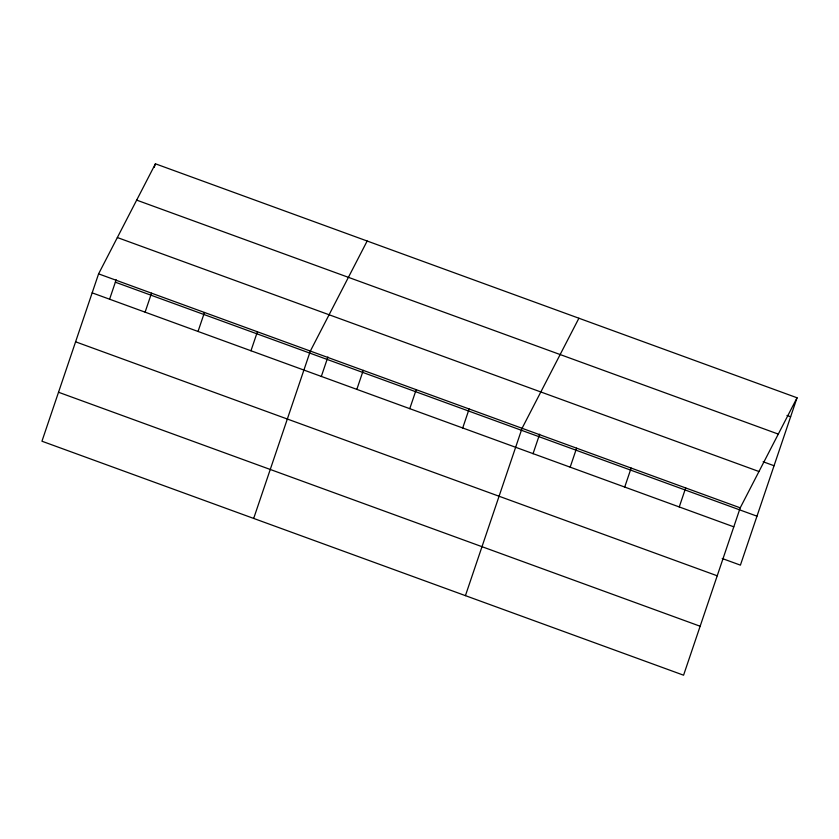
<?xml version="1.0" encoding="UTF-8"?>
<svg xmlns="http://www.w3.org/2000/svg" width="839" height="839" viewBox="0 0 839 839"><rect width="100%" height="100%" fill="white"/><g stroke="black" fill="none" stroke-linecap="round" stroke-linejoin="round"><path stroke-width="1.26" d="M98.593 273.86L41.95 441.22L683.575 675.196L740.218 507.836L797.05 397.78L155.425 163.804L98.593 273.86L740.218 507.836M109.552 299.334L116.181 279.744M154.219 167.37L155.425 163.804M145.105 312.15L151.534 293.168M198.035 331.457L204.464 312.465M250.966 350.765L257.395 331.772M253.682 518.429L310.336 351.069L367.167 241.013M321.285 376.554L327.923 356.953M356.837 389.369L363.266 370.377M409.768 408.666L416.196 389.684M462.709 427.974L469.137 408.981M465.425 595.648L522.068 428.289L578.9 318.233M533.027 453.763L539.655 434.162M570.174 467.166L576.603 448.173M624.719 487.05L631.148 468.068M679.254 506.945L685.683 487.952M797.05 397.78L740.407 565.14L722.222 558.512M786.982 415.452L790.621 416.773M136.673 200.122L778.298 434.099M763.144 461.754L774.051 465.739M117.355 237.542L758.97 471.518M115.352 282.198L756.977 516.174M92.164 292.853L733.789 526.829M75.594 341.809L717.219 575.795M58.52 392.253L700.146 626.24"/></g></svg>
